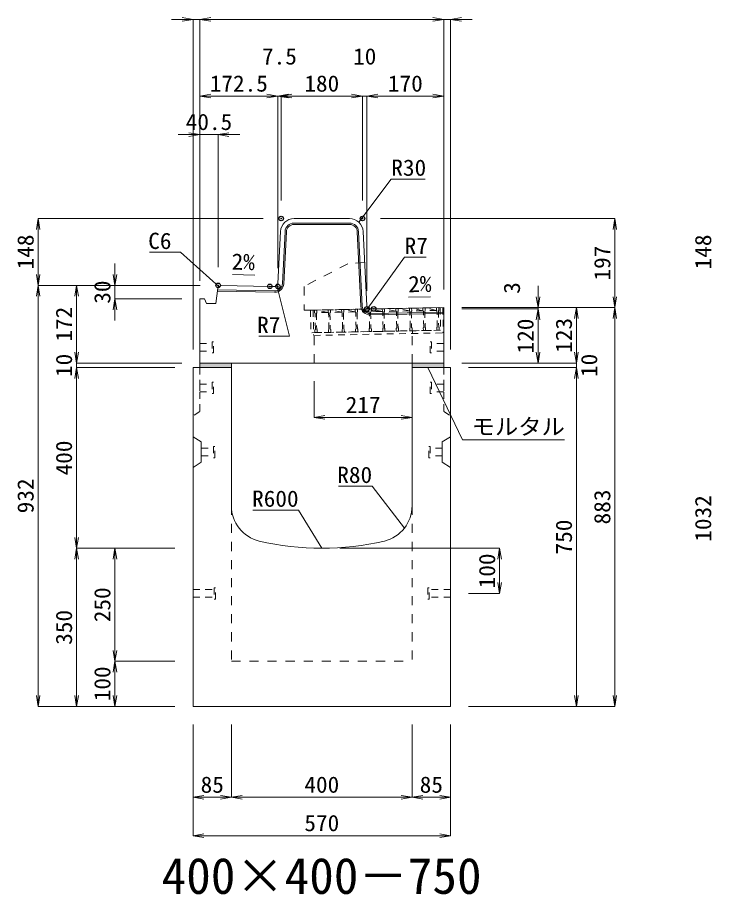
# Model space of a CAD drawing. Units: millimetres at full size. Extents: x -22536 to 51867, y -19720 to 38340.
# Drawn here: x 28876 to 30413, y -7386 to -5445 of the extents above; entities that cross this region are included whole.
import ezdxf
from ezdxf.enums import TextEntityAlignment as Align

# ---------------------------------------------------------------- set-up
doc = ezdxf.new("R2010")
doc.units = ezdxf.units.MM
doc.header["$LTSCALE"] = 20
doc.header["$PDMODE"] = 32
doc.header["$PDSIZE"] = 10
doc.linetypes.add('USER1', pattern=[2, 1, -1])
doc.linetypes.add('USER2', pattern=[1.35, 0.75, -0.6])
for name, color, linetype, lineweight in [('インサート', 3, 'USER2', 9), ('グレーチング', 7, 'USER2', 5), ('モルタル', 7, 'Continuous', 9), ('受枠', 3, 'USER2', 9), ('寸法線', 7, 'Continuous', 13), ('引出線', 4, 'Continuous', 13), ('本体', 2, 'Continuous', 13), ('目地', 132, 'Continuous', 5)]:
    doc.layers.add(name, color=color, linetype=linetype, lineweight=lineweight)
doc.layers.add('作業エリア', color=11, linetype='Continuous')
doc.layers.add('文字', color=7, linetype='Continuous')
doc.styles.add('ＭＳ 明朝', font='')
doc.styles.get('ＭＳ 明朝').set_extended_font_data('MS Mincho')

# ---------------------------------------------------------------- blocks, each defined once
blk = doc.blocks.new('open_arrow')
at = {"color": 0, "linetype": 'Continuous', "lineweight": -2}
blk.add_lwpolyline([(7.5, 1.25), (0, 0), (7.5, -1.25)], dxfattribs=at)

msp = doc.modelspace()

# ---------------------------------------------------------------- hatches: boundary and pattern name
at = {"layer": 'モルタル'}
for points in [[(29350, -6220), (29350, -6210), (29280, -6210), (29280, -6220)], [(29820, -6220), (29820, -6210), (29750, -6210), (29750, -6220)]]:
    msp.add_hatch(color=256, dxfattribs=at).paths.add_polyline_path(points)

# ---------------------------------------------------------------- linework, layer by layer
at = {"layer": 'インサート'}
for p, q in [((29280, -6166.5), (29307, -6166.5)), ((29280, -6166.5), (29280, -6183.5)), ((29310, -6162.5), (29307, -6162.5)), ((29307, -6162.5), (29307, -6187.5)), ((29310, -6187.5), (29310, -6162.5)), ((29790, -6162.5), (29793, -6162.5)), ((29790, -6187.5), (29790, -6162.5)), ((29793, -6162.5), (29793, -6187.5)), ((29820, -6166.5), (29793, -6166.5)), ((29820, -6166.5), (29820, -6183.5)), ((29280, -6183.5), (29307, -6183.5)), ((29307, -6187.5), (29310, -6187.5)), ((29793, -6187.5), (29790, -6187.5)), ((29820, -6183.5), (29793, -6183.5)), ((29280, -6256.5), (29307, -6256.5)), ((29280, -6256.5), (29280, -6273.5)), ((29310, -6252.5), (29307, -6252.5)), ((29307, -6252.5), (29307, -6277.5)), ((29310, -6277.5), (29310, -6252.5)), ((29790, -6252.5), (29793, -6252.5)), ((29790, -6277.5), (29790, -6252.5)), ((29793, -6252.5), (29793, -6277.5)), ((29820, -6256.5), (29793, -6256.5)), ((29820, -6256.5), (29820, -6273.5)), ((29280, -6273.5), (29307, -6273.5)), ((29307, -6277.5), (29310, -6277.5)), ((29793, -6277.5), (29790, -6277.5)), ((29820, -6273.5), (29793, -6273.5)), ((29283.2, -6398.5), (29310.2, -6398.5)), ((29283.2, -6398.5), (29283.2, -6415.5)), ((29313.2, -6394.5), (29310.2, -6394.5)), ((29310.2, -6394.5), (29310.2, -6419.5)), ((29313.2, -6419.5), (29313.2, -6394.5)), ((29786.8, -6394.5), (29789.8, -6394.5)), ((29786.8, -6419.5), (29786.8, -6394.5)), ((29789.8, -6394.5), (29789.8, -6419.5)), ((29816.8, -6398.5), (29789.8, -6398.5)), ((29816.8, -6398.5), (29816.8, -6415.5)), ((29283.2, -6415.5), (29310.2, -6415.5)), ((29310.2, -6419.5), (29313.2, -6419.5)), ((29789.8, -6419.5), (29786.8, -6419.5)), ((29816.8, -6415.5), (29789.8, -6415.5)), ((29265, -6711.5), (29312, -6711.5)), ((29265, -6711.5), (29265, -6728.5)), ((29315, -6707.5), (29312, -6707.5)), ((29312, -6707.5), (29312, -6732.5)), ((29315, -6732.5), (29315, -6707.5)), ((29788, -6707.5), (29785, -6707.5)), ((29785, -6707.5), (29785, -6732.5)), ((29788, -6732.5), (29788, -6707.5)), ((29835, -6711.5), (29788, -6711.5)), ((29835, -6728.5), (29835, -6711.5)), ((29265, -6728.5), (29312, -6728.5)), ((29312, -6732.5), (29315, -6732.5)), ((29785, -6732.5), (29788, -6732.5)), ((29835, -6728.5), (29788, -6728.5))]:
    msp.add_line(p, q, dxfattribs=at)
at = {"layer": 'グレーチング'}
for p, q in [((29533.97, -6092.54), (29808.92, -6087.21)), ((29564.08, -6097.95), (29538.97, -6092.44)), ((29594.07, -6097.37), (29568.96, -6091.86)), ((29624.07, -6096.79), (29598.96, -6091.28)), ((29654.06, -6096.21), (29628.95, -6090.7)), ((29684.06, -6095.63), (29658.95, -6090.12)), ((29684.06, -6095.63), (29659.06, -6096.12)), ((29714.05, -6095.05), (29688.94, -6089.54)), ((29714.05, -6095.05), (29689.06, -6095.54)), ((29744.05, -6094.47), (29718.93, -6088.96)), ((29744.05, -6094.47), (29719.05, -6094.95)), ((29774.04, -6093.89), (29748.93, -6088.38)), ((29774.04, -6093.89), (29749.05, -6094.37)), ((29804.04, -6093.31), (29778.92, -6087.8)), ((29804.04, -6093.31), (29779.04, -6093.79)), ((29564.08, -6097.95), (29539.08, -6098.44)), ((29594.07, -6097.37), (29569.08, -6097.86)), ((29624.07, -6096.79), (29599.07, -6097.28)), ((29654.06, -6096.21), (29629.07, -6096.7)), ((29534.94, -6142.53), (29809.89, -6137.21))]:
    msp.add_line(p, q, dxfattribs=at)
for points in [[(29533.97, -6092.54), (29538.97, -6092.44), (29539.08, -6098.44), (29538.1, -6099.46), (29538.8, -6135.45), (29539.82, -6136.43), (29539.94, -6142.43), (29534.94, -6142.53), (29534.82, -6136.53), (29535.8, -6135.51), (29535.1, -6099.52), (29534.09, -6098.53)], [(29568.8, -6134.87), (29569.81, -6135.85), (29569.93, -6141.85), (29564.93, -6141.95), (29564.82, -6135.95), (29565.8, -6134.93), (29565.1, -6098.93), (29564.08, -6097.95), (29563.96, -6091.96), (29568.96, -6091.86), (29569.08, -6097.86), (29568.1, -6098.88)], [(29598.79, -6134.29), (29599.81, -6135.27), (29599.92, -6141.27), (29594.93, -6141.37), (29594.81, -6135.37), (29595.79, -6134.35), (29595.09, -6098.35), (29594.07, -6097.37), (29593.96, -6091.38), (29598.96, -6091.28), (29599.07, -6097.28), (29598.09, -6098.3)], [(29628.78, -6133.71), (29629.8, -6134.69), (29629.92, -6140.69), (29624.92, -6140.79), (29624.8, -6134.79), (29625.78, -6133.77), (29625.09, -6097.77), (29624.07, -6096.79), (29623.95, -6090.79), (29628.95, -6090.7), (29629.07, -6096.7), (29628.09, -6097.72)], [(29658.78, -6133.13), (29659.8, -6134.11), (29659.91, -6140.11), (29654.91, -6140.2), (29654.8, -6134.21), (29655.78, -6133.19), (29655.08, -6097.19), (29654.06, -6096.21), (29653.95, -6090.21), (29658.95, -6090.12), (29659.06, -6096.12), (29658.08, -6097.14)], [(29685.77, -6132.61), (29685.08, -6096.61), (29684.06, -6095.63), (29683.94, -6089.63), (29688.94, -6089.54), (29689.06, -6095.54), (29688.08, -6096.55), (29688.77, -6132.55), (29689.79, -6133.53), (29689.91, -6139.53), (29684.91, -6139.62), (29684.79, -6133.63)], [(29715.77, -6132.03), (29715.07, -6096.03), (29714.05, -6095.05), (29713.94, -6089.05), (29718.93, -6088.96), (29719.05, -6094.95), (29718.07, -6095.97), (29718.77, -6131.97), (29719.79, -6132.95), (29719.9, -6138.95), (29714.9, -6139.04), (29714.79, -6133.04)], [(29749.05, -6094.37), (29748.06, -6095.39), (29748.76, -6131.39), (29749.78, -6132.37), (29749.9, -6138.37), (29744.9, -6138.46), (29744.78, -6132.46), (29745.76, -6131.44), (29745.07, -6095.45), (29744.05, -6094.47), (29743.93, -6088.47), (29748.93, -6088.38)], [(29779.04, -6093.79), (29778.06, -6094.81), (29778.76, -6130.81), (29779.78, -6131.79), (29779.89, -6137.79), (29774.89, -6137.88), (29774.78, -6131.88), (29775.76, -6130.86), (29775.06, -6094.87), (29774.04, -6093.89), (29773.92, -6087.89), (29778.92, -6087.8)], [(29804.89, -6137.3), (29804.77, -6131.3), (29805.75, -6130.28), (29805.05, -6094.29), (29804.04, -6093.31), (29803.92, -6087.31), (29808.92, -6087.21), (29809.03, -6093.21), (29808.05, -6094.23), (29808.75, -6130.23), (29809.77, -6131.21), (29809.89, -6137.21)]]:
    msp.add_lwpolyline(points, close=True, dxfattribs=at)
at = {"layer": 'モルタル'}
for points in [[(29280, -6210), (29350, -6210), (29350, -6220), (29280, -6220)], [(29750, -6210), (29820, -6210), (29820, -6220), (29750, -6220)]]:
    msp.add_lwpolyline(points, close=True, dxfattribs=at)
at = {"layer": '作業エリア'}
for p in [(29460, -5890), (29640, -5890), (29320.5, -6037.78), (29435, -6040), (29452.5, -6040), (29650, -6090), (29665, -6090)]:
    msp.add_point(p, dxfattribs=at)
at = {"layer": '受枠'}
for p, q in [((29524.97, -6092.71), (29817.92, -6087.04)), ((29524.97, -6092.71), (29525.94, -6142.7)), ((29530.97, -6092.59), (29532.05, -6148.58)), ((29811.92, -6087.16), (29812.89, -6137.15)), ((29817.92, -6087.04), (29819, -6143.03)), ((29812.89, -6137.15), (29525.94, -6142.7)), ((29532.05, -6148.58), (29819, -6143.03))]:
    msp.add_line(p, q, dxfattribs=at)
at = {"layer": '受枠', "linetype": 'Continuous'}
msp.add_line((29750.9, -6138.35), (29751.01, -6144.35), dxfattribs=at)
at = {"layer": '寸法線'}
for p, q in [((29328, -5448.91), (29217, -5448.91)), ((29265, -6180), (29265, -5448.91)), ((29280, -5448.91), (29820, -5448.91)), ((29280, -6027.78), (29280, -5448.91)), ((29280, -6027.78), (29280, -5448.91)), ((29772, -5448.91), (29883, -5448.91)), ((29820, -6047), (29820, -5448.91)), ((29820, -6047), (29820, -5448.91)), ((29835, -6180), (29835, -5448.91)), ((29280, -5618.91), (29500.5, -5618.91)), ((29280, -6027.78), (29280, -5618.91)), ((29404.5, -5618.91), (29508, -5618.91)), ((29452.5, -6000), (29452.5, -5618.91)), ((29452.5, -6000), (29452.5, -5618.91)), ((29460, -5850), (29460, -5618.91)), ((29460, -5618.91), (29640, -5618.91)), ((29460, -5850), (29460, -5618.91)), ((29592, -5618.91), (29698, -5618.91)), ((29640, -5850), (29640, -5618.91)), ((29640, -5850), (29640, -5618.91)), ((29650, -6050), (29650, -5618.91)), ((29650, -5618.91), (29820, -5618.91)), ((29650, -6050), (29650, -5618.91)), ((29820, -6047), (29820, -5618.91)), ((29232, -5703.91), (29368.5, -5703.91)), ((29280, -6027.78), (29280, -5703.91)), ((29320.5, -5997.78), (29320.5, -5703.91)), ((28922.06, -5890), (28922.06, -6037.78)), ((29420, -5890), (28922.06, -5890)), ((29680, -5890), (30198.78, -5890)), ((30198.78, -5890), (30198.78, -6087)), ((29092.06, -5989.78), (29092.06, -6115.78)), ((29280.5, -6037.78), (28922.06, -6037.78)), ((28922.06, -6970), (28922.06, -6037.78)), ((29280.5, -6037.78), (28922.06, -6037.78)), ((29007.06, -6037.78), (29007.06, -6210)), ((29280.5, -6037.78), (29007.06, -6037.78)), ((29280.5, -6037.78), (29092.06, -6037.78)), ((30028.78, -6039), (30028.78, -6138)), ((29240, -6067.78), (29092.06, -6067.78)), ((29860, -6087), (30028.78, -6087)), ((29860, -6087), (30113.78, -6087)), ((29860, -6087), (30198.78, -6087)), ((29860, -6087), (30198.78, -6087)), ((29860, -6090), (30028.78, -6090)), ((29860, -6090), (30028.78, -6090)), ((30028.78, -6090), (30028.78, -6210)), ((30113.78, -6087), (30113.78, -6210)), ((30198.78, -6087), (30198.78, -6970)), ((29007.06, -6162), (29007.06, -6268)), ((30113.78, -6162), (30113.78, -6268)), ((29240, -6210), (29007.06, -6210)), ((29240, -6210), (29007.06, -6210)), ((29860, -6210), (30028.78, -6210)), ((29860, -6210), (30113.78, -6210)), ((29860, -6210), (30113.78, -6210)), ((29225, -6220), (29007.06, -6220)), ((29007.06, -6220), (29007.06, -6620)), ((29225, -6220), (29007.06, -6220)), ((29875, -6220), (30113.78, -6220)), ((29875, -6220), (30113.78, -6220)), ((30113.78, -6220), (30113.78, -6970)), ((29533, -6250), (29533, -6330.23)), ((29533, -6330.23), (29750, -6330.23)), ((29225, -6620), (29007.06, -6620)), ((29007.06, -6970), (29007.06, -6620)), ((29225, -6620), (29007.06, -6620)), ((29092.06, -6620), (29092.06, -6870)), ((29225, -6620), (29092.06, -6620)), ((29590, -6620), (29943.78, -6620)), ((29943.78, -6620), (29943.78, -6720)), ((29875, -6720), (29943.78, -6720)), ((29225, -6870), (29092.06, -6870)), ((29092.06, -6870), (29092.06, -6970)), ((29225, -6870), (29092.06, -6870)), ((29225, -6970), (28922.06, -6970)), ((29225, -6970), (29007.06, -6970)), ((29225, -6970), (29092.06, -6970)), ((29875, -6970), (30113.78, -6970)), ((29875, -6970), (30198.78, -6970)), ((29265, -7010), (29265, -7171.16)), ((29265, -7010), (29265, -7256.16)), ((29350, -7010), (29350, -7171.16)), ((29350, -7010), (29350, -7171.16)), ((29750, -7010), (29750, -7171.16)), ((29750, -7010), (29750, -7171.16)), ((29835, -7010), (29835, -7171.16)), ((29835, -7010), (29835, -7256.16)), ((29265, -7171.16), (29350, -7171.16)), ((29350, -7171.16), (29750, -7171.16)), ((29750, -7171.16), (29835, -7171.16)), ((29265, -7256.16), (29835, -7256.16))]:
    msp.add_line(p, q, dxfattribs=at)
at = {"layer": '引出線'}
for points in [[(29632.14, -5898.26), (29703.9, -5802.42), (29778.58, -5802.42)], [(29323.13, -6040.82), (29237.22, -5964.53), (29168.88, -5964.53)], [(29651.83, -6088.07), (29733.35, -5975.32), (29781.28, -5975.32)], [(29401.24, -6014.96), (29352.5, -6013.99), (29401.25, -6014.96)], [(29450.67, -6038.07), (29478.33, -6150.5), (29410.4, -6150.5)], [(29741.91, -6064.01), (29790.62, -6063.03), (29741.88, -6064.01)], [(29785, -6220), (29861.7, -6379.77), (30087.62, -6379.77)], [(29732.76, -6575.58), (29661.5, -6482.47), (29586.83, -6482.47)], [(29550, -6620), (29498.63, -6535.25), (29397.63, -6535.25)]]:
    msp.add_lwpolyline(points, dxfattribs=at)
at = {"layer": '本体'}
for p, q in [((29488.54, -5890), (29611.46, -5890)), ((29452.83, -6033.35), (29458.57, -5918.5)), ((29649.67, -6083.35), (29641.43, -5918.5)), ((29319.76, -6043.74), (29315.5, -6077.78)), ((29319.76, -6043.74), (29326.5, -6037.9)), ((29435, -6040), (29326.5, -6037.9)), ((29435, -6040), (29445.84, -6040)), ((29280, -6067.78), (29280, -6210)), ((29290, -6067.78), (29280, -6067.78)), ((29295, -6077.78), (29290, -6067.78)), ((29315.5, -6077.78), (29295, -6077.78)), ((29665, -6090), (29656.66, -6090)), ((29665, -6090), (29820, -6087)), ((29820, -6210), (29820, -6087)), ((29820, -6210), (29280, -6210)), ((29265, -6220), (29265, -6970)), ((29350, -6220), (29265, -6220)), ((29350, -6220), (29350, -6525.96)), ((29750, -6525.96), (29750, -6220)), ((29835, -6220), (29750, -6220)), ((29835, -6970), (29835, -6220)), ((29265, -6970), (29835, -6970))]:
    msp.add_line(p, q, dxfattribs=at)
at = {"layer": '本体', "linetype": 'USER1'}
for p, q in [((29608, -5990), (29511, -6040)), ((29644.85, -5987), (29608, -5990)), ((29511, -6040), (29511, -6092.98)), ((29511, -6092.98), (29665, -6090)), ((29533, -6210), (29533, -6142.56)), ((29750, -6210), (29750, -6138.36))]:
    msp.add_line(p, q, dxfattribs=at)
at = {"layer": '本体', "linetype": 'USER2', "lineweight": 9}
for p, q in [((29280, -6220), (29280, -6317)), ((29820, -6220), (29820, -6317)), ((29280, -6317), (29265, -6326.5)), ((29820, -6317), (29835, -6326.5))]:
    msp.add_line(p, q, dxfattribs=at)
at = {"layer": '本体', "lineweight": 9}
for p, q in [((29265, -6373), (29283.2, -6384.5)), ((29283.2, -6384.5), (29283.2, -6429.5)), ((29835, -6373), (29816.8, -6384.5)), ((29816.8, -6384.5), (29816.8, -6429.5)), ((29265, -6441), (29283.2, -6429.5)), ((29835, -6441), (29816.8, -6429.5))]:
    msp.add_line(p, q, dxfattribs=at)
at = {"layer": '本体', "linetype": 'USER1', "lineweight": 15}
for p, q in [((29350, -6525.96), (29350, -6870)), ((29750, -6525.96), (29750, -6870)), ((29350, -6870), (29750, -6870))]:
    msp.add_line(p, q, dxfattribs=at)
at = {"layer": '本体'}
for centre, radius, start, end in [((29488.54, -5920), 30, 90, 177.13759), ((29611.46, -5920), 30, 2.86241, 90), ((29445.84, -6033), 7, 270, 357.13759), ((29656.66, -6083), 7, 182.86241, 270), ((29430, -6525.96), 80, 180, 256.65764), ((29670, -6525.96), 80, 283.34236, 0), ((29550, -6020), 600, 256.65764, 283.34236)]:
    msp.add_arc(centre, radius, start, end, dxfattribs=at)
at = {"layer": '目地'}
for p, q in [((29611.46, -5900), (29488.54, -5900)), ((29468.56, -5919), (29462.81, -6034.06)), ((29471.56, -5919.15), (29465.81, -6034.21)), ((29611.46, -5903), (29488.54, -5903)), ((29636.69, -6084.16), (29628.44, -5919.15)), ((29639.69, -6084.01), (29631.44, -5919)), ((29445.44, -6053.2), (29318.88, -6050.75)), ((29445.5, -6050.21), (29319.25, -6047.76)), ((29820, -6097), (29657, -6100.16)), ((29820, -6100), (29657.05, -6103.16))]:
    msp.add_line(p, q, dxfattribs=at)
for centre, radius, start, end in [((29488.54, -5920), 20, 90, 177.13759), ((29611.46, -5920), 20, 2.86241, 90), ((29488.54, -5920), 17, 90, 177.13759), ((29611.46, -5920), 17, 2.86241, 90), ((29445.83, -6033.21), 20, 268.89119, 357.13759), ((29445.83, -6033.21), 17, 268.89119, 357.13759), ((29656.67, -6083.16), 20, 182.86241, 271.10881), ((29656.67, -6083.16), 17, 182.86241, 271.10881)]:
    msp.add_arc(centre, radius, start, end, dxfattribs=at)

# ---------------------------------------------------------------- block references
at = {"layer": '寸法線', "xscale": 3.2, "yscale": 3.2}
for p, rotation in [((29265, -5448.91), 180), ((29820, -5448.91), 180), ((29820, -5448.91), 180), ((29452.5, -5618.91), 180), ((29640, -5618.91), 180), ((29640, -5618.91), 180), ((29820, -5618.91), 180), ((29280, -5703.91), 180), ((28922.06, -5890), 270), ((30198.78, -5890), 270), ((28922.06, -6037.78), 90), ((29092.06, -6037.78), 90), ((28922.06, -6037.78), 270), ((29007.06, -6037.78), 270), ((29092.06, -6067.78), 270), ((30028.78, -6087), 90), ((30198.78, -6087), 90), ((30028.78, -6090), 270), ((30028.78, -6090), 270), ((30113.78, -6087), 270), ((30198.78, -6087), 270), ((29007.06, -6210), 90), ((29007.06, -6210), 90), ((30028.78, -6210), 90), ((30113.78, -6210), 90), ((30113.78, -6210), 90), ((29007.06, -6220), 270), ((29007.06, -6220), 270), ((30113.78, -6220), 270), ((30113.78, -6220), 270), ((29750, -6330.23), 180), ((29007.06, -6620), 90), ((29007.06, -6620), 270), ((29092.06, -6620), 270), ((29943.78, -6620), 270), ((29943.78, -6720), 90), ((29092.06, -6870), 90), ((29092.06, -6870), 270), ((28922.06, -6970), 90), ((29007.06, -6970), 90), ((29092.06, -6970), 90), ((30113.78, -6970), 90), ((30198.78, -6970), 90), ((29350, -7171.16), 180), ((29750, -7171.16), 180), ((29835, -7171.16), 180), ((29835, -7256.16), 180)]:
    msp.add_blockref('open_arrow', p, dxfattribs=dict(at, rotation=rotation))
for p in [(29280, -5448.91), (29280, -5448.91), (29835, -5448.91), (29280, -5618.91), (29452.5, -5618.91), (29460, -5618.91), (29460, -5618.91), (29650, -5618.91), (29650, -5618.91), (29320.5, -5703.91), (29533, -6330.23), (29265, -7171.16), (29350, -7171.16), (29750, -7171.16), (29265, -7256.16)]:
    msp.add_blockref('open_arrow', p, dxfattribs=at)
at = {"layer": '引出線', "xscale": 0.0533, "yscale": 0.0533}
for p, rotation in [((29632.14, -5898.26), 53.2), ((29401.24, -6014.96), 178.9), ((29323.13, -6040.82), 138.4), ((29450.67, -6038.07), 283.8), ((29741.91, -6064.01), 1.1), ((29651.83, -6088.07), 54.1), ((29785, -6220), 295.6), ((29732.76, -6575.58), 127.4), ((29550, -6620), 121.2)]:
    msp.add_blockref('open_arrow', p, dxfattribs=dict(at, rotation=rotation))

# ---------------------------------------------------------------- texts
at = {"layer": '寸法線', "style": 'ＭＳ 明朝', "width": 1.05}
for s, p in [('10', (29645, -5530.91)), ('7.5', (29456.25, -5530.91)), ('172.5', (29366.25, -5590.91)), ('180', (29550, -5590.91)), ('170', (29735, -5590.91)), ('40.5', (29300.25, -5675.91)), ('217', (29641.5, -6302.23)), ('85', (29307.5, -7143.16)), ('400', (29550, -7143.16)), ('85', (29792.5, -7143.16)), ('570', (29550, -7228.16))]:
    msp.add_text(s, height=36.03, dxfattribs=at).set_placement(p, align=Align.MIDDLE_CENTER)
for s, p in [('148', (28894.06, -5963.89)), ('148', (30394.06, -5963.89)), ('197', (30170.78, -5988.5)), ('30', (29064.06, -6052.78)), ('3', (29970.78, -6043.66)), ('172', (28979.06, -6123.89)), ('120', (30000.78, -6150)), ('123', (30085.78, -6148.5)), ('10', (28979.06, -6215)), ('10', (30141.78, -6215)), ('400', (28979.06, -6420)), ('932', (28894.06, -6503.89)), ('883', (30170.78, -6528.5)), ('1032', (30394.06, -6553.89)), ('750', (30085.78, -6595)), ('100', (29915.78, -6670)), ('250', (29064.06, -6745)), ('350', (28979.06, -6795)), ('100', (29064.06, -6920))]:
    msp.add_text(s, height=36.03, rotation=90, dxfattribs=at).set_placement(p, align=Align.MIDDLE_CENTER)
at = {"layer": '引出線', "style": 'ＭＳ 明朝', "width": 1.05}
for s, p in [('R30', (29703.9, -5759.22)), ('R7', (29733.35, -5932.12)), ('モルタル', (29881.7, -6332.66))]:
    msp.add_text(s, height=36.03, dxfattribs=at).set_placement(p, align=Align.TOP_LEFT)
for s, p in [('C6', (29217.22, -5921.33)), ('R7', (29458.33, -6107.3)), ('R80', (29661.5, -6439.27)), ('R600', (29498.63, -6492.05))]:
    msp.add_text(s, height=36.03, dxfattribs=at).set_placement(p, align=Align.TOP_RIGHT)
msp.add_text('2%', height=36.03, rotation=358.854, dxfattribs=at).set_placement((29402.18, -5968.07), align=Align.TOP_RIGHT)
msp.add_text('2%', height=36.03, rotation=1.146, dxfattribs=at).set_placement((29740.94, -6017.11), align=Align.TOP_LEFT)
at = {"layer": '文字', "style": 'ＭＳ 明朝'}
msp.add_text('400×400－750', height=80.06, dxfattribs=at).set_placement((29549.52, -7344.97), align=Align.MIDDLE_CENTER)

doc.saveas('drawing.dxf')
